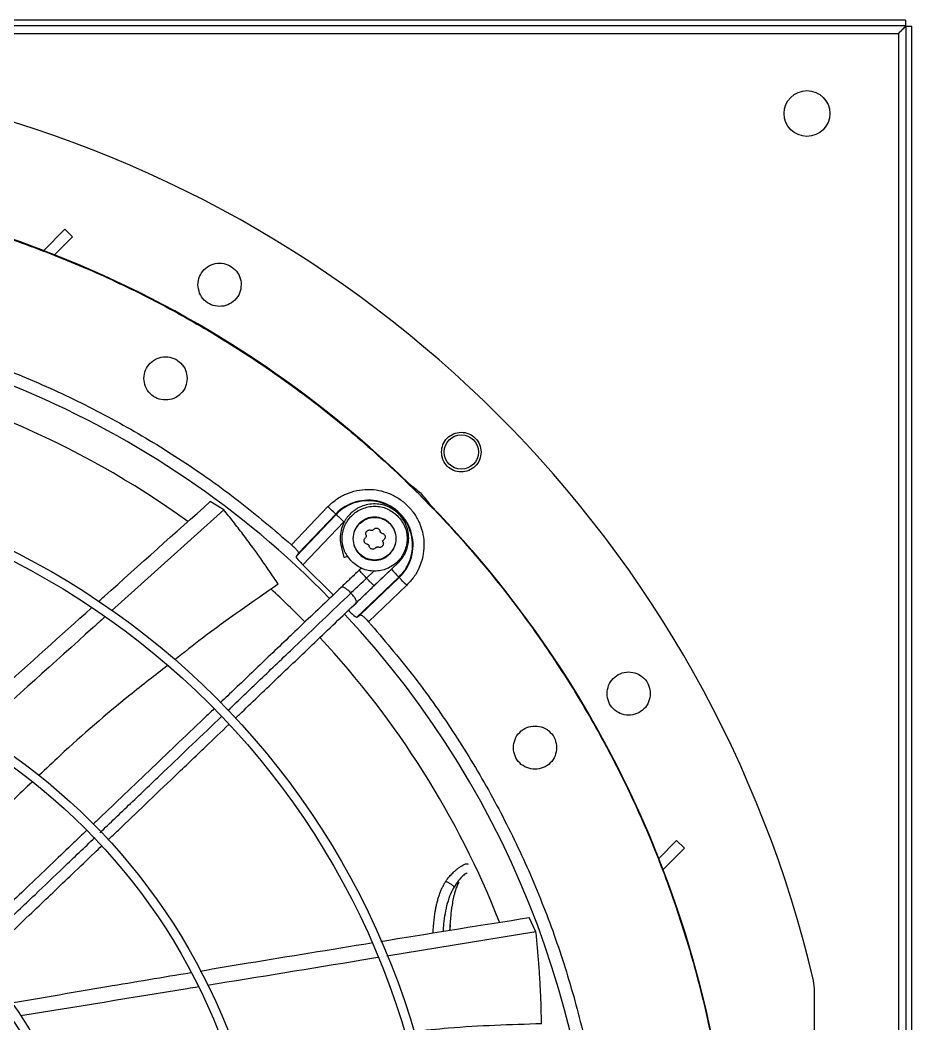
# Model space of a CAD drawing. Header units: inches. Extents: x 1229 to 1453, y -1023 to -720.
# Drawn here: x 1288.1 to 1297.84, y -862.77 to -851.8 of the extents above; entities that cross this region are included whole.
import ezdxf

# ---------------------------------------------------------------- set-up
doc = ezdxf.new("R2010")
doc.units = ezdxf.units.IN
doc.header["$MEASUREMENT"] = 0

msp = doc.modelspace()

# ---------------------------------------------------------------- linework, layer by layer
at = {"color": 18, "linetype": 'Continuous', "lineweight": 25, "true_color": 0x000000}
for p, q in [((1297.7665, -851.7987), (1270.7607, -851.7987)), ((1297.7665, -851.8617), (1270.7607, -851.8617)), ((1297.7665, -851.7987), (1297.7665, -851.8617)), ((1297.8366, -851.8687), (1297.7736, -851.8687)), ((1297.7736, -879.2706), (1297.7736, -851.8687)), ((1297.8366, -879.2706), (1297.8366, -851.8687)), ((1270.8366, -851.9447), (1297.6906, -851.9447)), ((1297.6906, -851.9447), (1297.6906, -879.1947)), ((1288.3513, -854.3185), (1288.5871, -854.0827)), ((1288.5871, -854.0827), (1288.669, -854.1678)), ((1288.669, -854.1678), (1288.4716, -854.3652)), ((1290.3214, -857.1496), (1289.0969, -858.2539)), ((1290.3214, -857.1496), (1290.1742, -857.0601)), ((1291.0611, -857.532), (1291.4595, -857.1153)), ((1291.1107, -857.6591), (1291.5489, -857.2007)), ((1291.1376, -857.6229), (1291.5449, -857.1969)), ((1291.5449, -857.1969), (1291.5489, -857.2007)), ((1291.6343, -857.2823), (1291.1862, -857.751)), ((1291.6032, -857.5476), (1291.633, -857.6698)), ((1291.1376, -857.6229), (1291.1107, -857.6591)), ((1291.1862, -857.751), (1291.5162, -858.081)), ((1291.6837, -858.2484), (1292.1523, -857.8004)), ((1291.8238, -857.787), (1291.7987, -857.8109)), ((1291.9619, -857.9817), (1292.2268, -857.7287)), ((1291.7756, -858.324), (1292.2339, -857.8858)), ((1292.2378, -857.8898), (1291.8117, -858.2971)), ((1291.8803, -857.8963), (1291.9601, -857.8201)), ((1292.2339, -857.8858), (1292.2378, -857.8898)), ((1292.3194, -857.9752), (1291.9026, -858.3736)), ((1291.7756, -858.324), (1291.8117, -858.2971)), ((1295.2668, -860.7656), (1295.0694, -860.963)), ((1295.352, -860.8475), (1295.2668, -860.7656)), ((1295.1162, -861.0833), (1295.352, -860.8475)), ((1293.7307, -861.7608), (1293.6553, -861.6059)), ((1293.7307, -861.7608), (1292.1038, -862.0277)), ((1292.7897, -861.7158), (1292.7889, -861.7448)), ((1292.7954, -861.7438), (1292.7983, -861.6845)), ((1296.7723, -862.3832), (1296.7618, -862.2929)), ((1296.7724, -865.2608), (1296.7723, -862.3832))]:
    msp.add_line(p, q, dxfattribs=at)
at = {"color": 18, "linetype": 'Continuous', "lineweight": 25, "true_color": 0x000000, "flags": 128}
for points in [[(1291.5449, -857.1969), (1291.543, -857.195), (1291.5379, -857.1902), (1291.53, -857.1826), (1291.5193, -857.1725), (1291.5065, -857.1602), (1291.4918, -857.1462), (1291.476, -857.131), (1291.4595, -857.1153)], [(1291.5489, -857.2007), (1291.5508, -857.2025), (1291.5558, -857.2073), (1291.5638, -857.2149), (1291.5744, -857.2251), (1291.5873, -857.2374), (1291.6019, -857.2514), (1291.6178, -857.2666), (1291.6343, -857.2823)], [(1292.1523, -857.8004), (1292.1681, -857.8169), (1292.1832, -857.8327), (1292.1972, -857.8474), (1292.2095, -857.8602), (1292.2197, -857.8709), (1292.2273, -857.8788), (1292.2321, -857.8839), (1292.2339, -857.8858)], [(1292.3194, -857.9752), (1292.3036, -857.9587), (1292.2885, -857.9428), (1292.2745, -857.9282), (1292.2622, -857.9153), (1292.252, -857.9047), (1292.2444, -857.8967), (1292.2396, -857.8917), (1292.2378, -857.8898)]]:
    msp.add_lwpolyline(points, dxfattribs=at)
at = {"color": 18, "linetype": 'Continuous', "lineweight": 25, "true_color": 0x000000}
for centre, radius in [((1296.6906, -852.8197), 0.25), ((1284.1739, -865.2608), 11.7126), ((1292.9153, -856.5194), 0.1875), ((1284.1739, -865.2608), 8.5704), ((1284.1739, -865.2608), 8.472), ((1284.1739, -865.2608), 6.6478), ((1284.1739, -865.2608), 6.5493), ((1284.1739, -865.2608), 4.7037), ((1284.1739, -865.2608), 4.6053)]:
    msp.add_circle(centre, radius, dxfattribs=at)
for centre, radius, start, end in [((1284.1739, -865.2608), 12.9331, 13.26667, 76.73333), ((1284.1739, -865.2608), 11.7147, 69.09994, 110.90006), ((1284.1739, -865.2608), 11.7147, 45.79736, 68.46866), ((1284.1739, -865.2608), 10.2157, 44.36303, 90), ((1284.1739, -865.2608), 9.8425, 54.20961, 80.11304), ((1291.8991, -857.5355), 0.4901, 313.70945, 136.29055), ((1291.8991, -857.5355), 0.4845, 313.70945, 136.29055), ((1284.1739, -865.2608), 11.7147, 21.53134, 44.20264), ((1284.1739, -865.2608), 9.8425, 44.3883, 47.37931), ((1284.1739, -865.2608), 10.2157, 314.3624, 43.03697), ((1284.1739, -865.2608), 9.8425, 21.47517, 43.01243), ((1284.1739, -865.2608), 11.7147, 339.09994, 20.90006)]:
    msp.add_arc(centre, radius, start, end, dxfattribs=at)
for points, knots in [([(1297.7665, -851.8617), (1297.7661, -851.8621), (1297.7653, -851.8629), (1297.761, -851.8689), (1297.7545, -851.8775), (1297.7429, -851.8911), (1297.7212, -851.9131), (1297.702, -851.9329), (1297.6906, -851.9447)], [0, 0, 0, 0, 0.1202754, 0.2365964, 0.3512753, 0.4667359, 0.683958, 1, 1, 1, 1]), ([(1297.6906, -851.9447), (1297.7034, -851.9323), (1297.7241, -851.9123), (1297.7484, -851.8884), (1297.7643, -851.8756), (1297.7725, -851.8699), (1297.7733, -851.8691), (1297.7736, -851.8687)], [0, 0, 0, 0, 0.3427326, 0.5568104, 0.7264845, 0.8967102, 1, 1, 1, 1]), ([(1272.4643, -865.2608), (1272.4692, -865.0053), (1272.4788, -864.4944), (1272.5568, -863.7313), (1272.681, -862.9748), (1272.8553, -862.228), (1273.0778, -861.4942), (1273.3479, -860.7766), (1273.6644, -860.0781), (1274.0259, -859.4019), (1274.4308, -858.7507), (1274.8774, -858.1274), (1275.3639, -857.5347), (1275.8881, -856.975), (1276.4477, -856.4508), (1277.0405, -855.9644), (1277.6637, -855.5177), (1278.3149, -855.1128), (1278.9912, -854.7513), (1279.6896, -854.4349), (1280.4073, -854.1648), (1281.141, -853.9422), (1281.8878, -853.7681), (1282.6444, -853.6432), (1283.4075, -853.568), (1284.1739, -853.5429), (1284.9402, -853.568), (1285.7033, -853.6432), (1286.4599, -853.7681), (1287.2067, -853.9422), (1287.9404, -854.1648), (1288.6581, -854.4349), (1289.3565, -854.7513), (1290.0328, -855.1128), (1290.684, -855.5177), (1291.3073, -855.9644), (1291.9, -856.4508), (1292.4597, -856.975), (1292.9838, -857.5347), (1293.4703, -858.1274), (1293.9169, -858.7507), (1294.3218, -859.4019), (1294.6833, -860.0781), (1294.9998, -860.7766), (1295.2699, -861.4942), (1295.4924, -862.228), (1295.6667, -862.9748), (1295.7909, -863.7313), (1295.8689, -864.4944), (1295.8786, -865.0053), (1295.8834, -865.2608)], [0, 0, 0, 0, 0.0208333, 0.0416667, 0.0625, 0.0833333, 0.1041667, 0.125, 0.1458333, 0.1666667, 0.1875, 0.2083334, 0.2291667, 0.25, 0.2708334, 0.2916666, 0.3125, 0.3333333, 0.3541667, 0.375, 0.3958333, 0.4166666, 0.4375001, 0.4583333, 0.4791667, 0.5, 0.5208333, 0.5416667, 0.5625, 0.5833334, 0.6041667, 0.625, 0.6458334, 0.6666667, 0.6875, 0.7083334, 0.7291667, 0.75, 0.7708333, 0.7916667, 0.8125, 0.8333333, 0.8541667, 0.875, 0.8958333, 0.9166667, 0.9375, 0.9583333, 0.9791667, 1, 1, 1, 1]), ([(1290.04, -854.6912), (1290.0434, -854.6608), (1290.0503, -854.5997), (1290.1039, -854.5212), (1290.1817, -854.4679), (1290.2748, -854.4488), (1290.3681, -854.4668), (1290.4467, -854.5193), (1290.5017, -854.5981), (1290.5089, -854.6602), (1290.5124, -854.6912)], [0, 0, 0, 0, 0.1228082, 0.2472162, 0.3726972, 0.4981629, 0.6236178, 0.749069, 0.8745261, 1, 1, 1, 1]), ([(1290.5124, -854.6912), (1290.5088, -854.7224), (1290.5016, -854.7849), (1290.446, -854.8638), (1290.3673, -854.9158), (1290.2745, -854.9335), (1290.1822, -854.9146), (1290.1047, -854.862), (1290.0506, -854.7836), (1290.0435, -854.722), (1290.04, -854.6912)], [0, 0, 0, 0, 0.1262372, 0.2524755, 0.3778371, 0.5021795, 0.6265873, 0.7511305, 0.8754503, 1, 1, 1, 1]), ([(1277.2866, -857.532), (1277.4776, -857.3689), (1277.8597, -857.0425), (1278.476, -856.6075), (1279.1199, -856.2154), (1279.7912, -855.872), (1280.4856, -855.5781), (1281.1995, -855.3355), (1281.9292, -855.1455), (1282.6708, -855.009), (1283.4203, -854.9269), (1284.1739, -854.8994), (1284.9274, -854.9269), (1285.6769, -855.009), (1286.4185, -855.1455), (1287.1482, -855.3355), (1287.8621, -855.5781), (1288.5565, -855.872), (1289.2278, -856.2154), (1289.8717, -856.6075), (1290.488, -857.0425), (1290.8701, -857.3689), (1291.0611, -857.532)], [0, 0, 0, 0, 0.04999991, 0.09999992, 0.14999988, 0.19999993, 0.25, 0.30000004, 0.35000001, 0.40000012, 0.45000007, 0.49999985, 0.54999995, 0.5999999, 0.65000001, 0.69999997, 0.75000002, 0.80000009, 0.85, 0.89999996, 0.94999997, 1, 1, 1, 1]), ([(1289.4494, -855.7141), (1289.453, -855.6831), (1289.4601, -855.6213), (1289.5147, -855.5427), (1289.5928, -855.4901), (1289.6857, -855.4717), (1289.7785, -855.4901), (1289.8566, -855.5427), (1289.9112, -855.6213), (1289.9183, -855.6831), (1289.9219, -855.7141)], [0, 0, 0, 0, 0.1249991, 0.2499995, 0.3750006, 0.5, 0.6249994, 0.7500005, 0.8750009, 1, 1, 1, 1]), ([(1289.9219, -855.7141), (1289.9183, -855.745), (1289.9112, -855.8068), (1289.8566, -855.8854), (1289.7785, -855.938), (1289.6857, -855.9564), (1289.5928, -855.938), (1289.5147, -855.8854), (1289.4601, -855.8068), (1289.453, -855.745), (1289.4494, -855.7141)], [0, 0, 0, 0, 0.1249998, 0.2499996, 0.3750006, 0.5, 0.6249994, 0.7500004, 0.8750002, 1, 1, 1, 1]), ([(1292.6987, -856.5194), (1292.7019, -856.4915), (1292.7082, -856.4355), (1292.7573, -856.3637), (1292.8283, -856.3149), (1292.9136, -856.2972), (1292.9993, -856.3136), (1293.0714, -856.3617), (1293.1219, -856.434), (1293.1285, -856.4909), (1293.1318, -856.5194)], [0, 0, 0, 0, 0.1231631, 0.246863, 0.3721336, 0.4977232, 0.6232986, 0.7488632, 0.8744251, 1, 1, 1, 1]), ([(1293.1318, -856.5194), (1293.1285, -856.548), (1293.1219, -856.6051), (1293.071, -856.6775), (1292.9988, -856.7253), (1292.9136, -856.7415), (1292.829, -856.7241), (1292.758, -856.6759), (1292.7084, -856.604), (1292.7019, -856.5476), (1292.6987, -856.5194)], [0, 0, 0, 0, 0.1259762, 0.2519645, 0.3777906, 0.502428, 0.6266806, 0.7512172, 0.8757515, 1, 1, 1, 1]), ([(1291.4595, -857.1153), (1291.4883, -857.0883), (1291.547, -857.0335), (1291.6543, -856.9745), (1291.7718, -856.9364), (1291.8941, -856.9233), (1292.0141, -856.9344), (1292.1291, -856.9683), (1292.2365, -857.0245), (1292.3322, -857.1025), (1292.4101, -857.1982), (1292.4664, -857.3056), (1292.5003, -857.4205), (1292.5113, -857.5406), (1292.4982, -857.6628), (1292.4601, -857.7803), (1292.4011, -857.8877), (1292.3463, -857.9463), (1292.3194, -857.9752)], [0, 0, 0, 0, 0.0609957, 0.1240612, 0.1879934, 0.2514901, 0.3132975, 0.3737126, 0.4362133, 0.4999997, 0.5637869, 0.6262871, 0.6867027, 0.7485096, 0.812006, 0.875939, 0.9390046, 1, 1, 1, 1]), ([(1292.3413, -856.8628), (1292.3856, -856.8953), (1292.4743, -856.9604), (1292.5393, -857.049), (1292.5719, -857.0933)], [0, 0, 0, 0, 0.4999994, 1, 1, 1, 1]), ([(1288.9539, -858.1528), (1288.9755, -858.1334), (1289.3823, -857.7671), (1289.789, -857.404), (1290.1742, -857.0601)], [0, 0, 0, 0, 0.0530041, 1, 1, 1, 1]), ([(1290.9162, -857.963), (1290.8838, -857.9144), (1290.8213, -857.8206), (1290.728, -857.6867), (1290.6319, -857.553), (1290.5317, -857.4182), (1290.4264, -857.281), (1290.3559, -857.1928), (1290.3214, -857.1496)], [0, 0, 0, 0, 0.1737122, 0.3354176, 0.4850755, 0.6632667, 0.8349164, 1, 1, 1, 1]), ([(1292.2252, -857.7302), (1292.2442, -857.7095), (1292.2802, -857.6703), (1292.3145, -857.603), (1292.3338, -857.54), (1292.3429, -857.471), (1292.3386, -857.3974), (1292.3165, -857.3197), (1292.2799, -857.2501), (1292.2287, -857.1888), (1292.1655, -857.1395), (1292.0931, -857.1047), (1292.0151, -857.086), (1291.9354, -857.0843), (1291.8592, -857.0989), (1291.8015, -857.1227), (1291.7601, -857.1473), (1291.7285, -857.1705), (1291.6942, -857.2019), (1291.6581, -857.2456), (1291.6243, -857.3036), (1291.5992, -857.3768), (1291.588, -857.4646), (1291.5996, -857.5254), (1291.6057, -857.5574)], [0, 0, 0, 0, 0.0533824, 0.1009318, 0.1426412, 0.1785045, 0.2332103, 0.2817662, 0.3315126, 0.3821073, 0.4327365, 0.4833669, 0.5339956, 0.5846264, 0.6342116, 0.6807432, 0.7028677, 0.7260274, 0.7553999, 0.7912976, 0.8337155, 0.8826453, 0.9380769, 1, 1, 1, 1]), ([(1291.7182, -857.7165), (1291.6892, -857.6799), (1291.6311, -857.6068), (1291.6056, -857.4655), (1291.6327, -857.3269), (1291.7117, -857.2088), (1291.8297, -857.1299), (1291.9683, -857.1028), (1292.1096, -857.1283), (1292.1827, -857.1863), (1292.2193, -857.2154)], [0, 0, 0, 0, 0.1250003, 0.2500002, 0.3750002, 0.5000005, 0.625, 0.7499994, 0.8749987, 1, 1, 1, 1]), ([(1292.2193, -857.2154), (1292.2483, -857.2519), (1292.3064, -857.325), (1292.3318, -857.4664), (1292.3047, -857.6049), (1292.2258, -857.723), (1292.1077, -857.8019), (1291.9692, -857.829), (1291.8279, -857.8035), (1291.7547, -857.7455), (1291.7182, -857.7165)], [0, 0, 0, 0, 0.1249995, 0.2499998, 0.3750001, 0.4999996, 0.625001, 0.7500007, 0.8750004, 1, 1, 1, 1]), ([(1292.1358, -857.633), (1292.1551, -857.6086), (1292.1938, -857.5598), (1292.2108, -857.4656), (1292.1927, -857.3732), (1292.1401, -857.2945), (1292.0614, -857.2419), (1291.969, -857.2239), (1291.8748, -857.2408), (1291.8261, -857.2795), (1291.8017, -857.2989)], [0, 0, 0, 0, 0.12500061, 0.25000046, 0.37500109, 0.50000103, 0.6250023, 0.75000184, 0.87500138, 1, 1, 1, 1]), ([(1291.8041, -857.3013), (1291.8282, -857.2823), (1291.8762, -857.2441), (1291.969, -857.2274), (1292.0601, -857.2452), (1292.1376, -857.297), (1292.1895, -857.3746), (1292.2073, -857.4656), (1292.1905, -857.5585), (1292.1524, -857.6065), (1292.1333, -857.6305)], [0, 0, 0, 0, 0.1250018, 0.25, 0.3750014, 0.5000005, 0.6250003, 0.7500003, 0.8750002, 1, 1, 1, 1]), ([(1291.8017, -857.2989), (1291.7823, -857.3233), (1291.7436, -857.372), (1291.7267, -857.4662), (1291.7447, -857.5586), (1291.7974, -857.6373), (1291.8761, -857.6899), (1291.9684, -857.708), (1292.0626, -857.691), (1292.1114, -857.6523), (1292.1358, -857.633)], [0, 0, 0, 0, 0.1250014, 0.2500011, 0.3750001, 0.5000022, 0.6250005, 0.7499998, 0.874999, 1, 1, 1, 1]), ([(1292.1333, -857.6305), (1292.1093, -857.6496), (1292.0613, -857.6877), (1291.9684, -857.7045), (1291.8774, -857.6867), (1291.7998, -857.6348), (1291.748, -857.5572), (1291.7302, -857.4662), (1291.7469, -857.3734), (1291.7851, -857.3253), (1291.8041, -857.3013)], [0, 0, 0, 0, 0.1249992, 0.2500012, 0.3750002, 0.500002, 0.6250005, 0.750001, 0.8750015, 1, 1, 1, 1]), ([(1291.8852, -857.3824), (1291.8882, -857.3799), (1291.8942, -857.3748), (1291.9053, -857.371), (1291.9174, -857.37), (1291.925, -857.3724), (1291.9291, -857.3737)], [0, 0, 0, 0, 0.2407779, 0.4908172, 0.7274697, 1, 1, 1, 1]), ([(1291.9569, -857.3662), (1291.9551, -857.3681), (1291.9516, -857.3719), (1291.9444, -857.375), (1291.9365, -857.3759), (1291.9316, -857.3744), (1291.9291, -857.3737)], [0, 0, 0, 0, 0.2560671, 0.5001415, 0.7439934, 1, 1, 1, 1]), ([(1291.9569, -857.3662), (1291.9598, -857.3631), (1291.9652, -857.3572), (1291.9762, -857.352), (1291.9877, -857.3499), (1291.9994, -857.3513), (1292.0103, -857.356), (1292.0193, -857.3635), (1292.0261, -857.3735), (1292.0279, -857.3813), (1292.0288, -857.3855)], [0, 0, 0, 0, 0.136208, 0.2545473, 0.3795528, 0.4999735, 0.6203654, 0.7453826, 0.8637258, 1, 1, 1, 1]), ([(1291.8883, -857.526), (1291.8841, -857.5251), (1291.8764, -857.5233), (1291.8663, -857.5164), (1291.8588, -857.5075), (1291.8541, -857.4966), (1291.8527, -857.4849), (1291.8548, -857.4734), (1291.86, -857.4624), (1291.8659, -857.457), (1291.869, -857.4541)], [0, 0, 0, 0, 0.1362365, 0.2545995, 0.379595, 0.5000201, 0.6204092, 0.7454425, 0.8637692, 1, 1, 1, 1]), ([(1291.8765, -857.4263), (1291.8772, -857.4288), (1291.8787, -857.4337), (1291.8778, -857.4415), (1291.8747, -857.4488), (1291.871, -857.4523), (1291.869, -857.4541)], [0, 0, 0, 0, 0.2539608, 0.4968323, 0.7441303, 1, 1, 1, 1]), ([(1291.8765, -857.4263), (1291.8752, -857.4222), (1291.8728, -857.4146), (1291.8738, -857.4025), (1291.8776, -857.3914), (1291.8827, -857.3854), (1291.8852, -857.3824)], [0, 0, 0, 0, 0.27248808, 0.5091998, 0.75921108, 1, 1, 1, 1]), ([(1292.0492, -857.4058), (1292.0466, -857.4052), (1292.0416, -857.4041), (1292.0353, -857.3994), (1292.0306, -857.393), (1292.0294, -857.3881), (1292.0288, -857.3855)], [0, 0, 0, 0, 0.2560537, 0.5000034, 0.743964, 1, 1, 1, 1]), ([(1292.0492, -857.4058), (1292.0533, -857.4068), (1292.0611, -857.4085), (1292.0712, -857.4154), (1292.0787, -857.4243), (1292.0834, -857.4352), (1292.0848, -857.447), (1292.0827, -857.4585), (1292.0774, -857.4695), (1292.0715, -857.4749), (1292.0684, -857.4778)], [0, 0, 0, 0, 0.1362536, 0.2546116, 0.3796065, 0.5000111, 0.6215282, 0.7440013, 0.8664885, 1, 1, 1, 1]), ([(1292.061, -857.5055), (1292.0602, -857.503), (1292.0587, -857.4981), (1292.0596, -857.4903), (1292.0628, -857.483), (1292.0665, -857.4795), (1292.0684, -857.4778)], [0, 0, 0, 0, 0.2559765, 0.4998978, 0.7439275, 1, 1, 1, 1]), ([(1291.0611, -857.532), (1291.0721, -857.5422), (1291.0945, -857.5629), (1291.1209, -857.5916), (1291.1376, -857.6142), (1291.1376, -857.62), (1291.1376, -857.6229)], [0, 0, 0, 0, 0.2442302, 0.496399, 0.7471999, 1, 1, 1, 1]), ([(1291.6034, -857.5483), (1291.6048, -857.548), (1291.607, -857.5475), (1291.623, -857.5436), (1291.6295, -857.542)], [0, 0, 0, 0, 0.5873208, 1, 1, 1, 1]), ([(1291.8883, -857.526), (1291.8909, -857.5266), (1291.8959, -857.5278), (1291.9022, -857.5325), (1291.9069, -857.5388), (1291.908, -857.5438), (1291.9086, -857.5463)], [0, 0, 0, 0, 0.2560498, 0.4999957, 0.743968, 1, 1, 1, 1]), ([(1291.9806, -857.5656), (1291.9777, -857.5688), (1291.9723, -857.5746), (1291.9613, -857.5799), (1291.9498, -857.5819), (1291.938, -857.5805), (1291.9271, -857.5759), (1291.9182, -857.5683), (1291.9113, -857.5583), (1291.9096, -857.5505), (1291.9086, -857.5463)], [0, 0, 0, 0, 0.1362283, 0.2545639, 0.3795683, 0.4999637, 0.6203747, 0.7453721, 0.8637327, 1, 1, 1, 1]), ([(1291.9806, -857.5656), (1291.9824, -857.5637), (1291.9858, -857.5599), (1291.9931, -857.5568), (1292.0009, -857.5559), (1292.0058, -857.5574), (1292.0083, -857.5582)], [0, 0, 0, 0, 0.2560763, 0.5001028, 0.7439757, 1, 1, 1, 1]), ([(1292.0522, -857.5494), (1292.0493, -857.5519), (1292.0433, -857.557), (1292.0321, -857.5609), (1292.02, -857.5618), (1292.0124, -857.5595), (1292.0083, -857.5582)], [0, 0, 0, 0, 0.2408302, 0.4908705, 0.7275207, 1, 1, 1, 1]), ([(1292.061, -857.5055), (1292.0622, -857.5095), (1292.0647, -857.5172), (1292.0637, -857.5294), (1292.0598, -857.5406), (1292.0547, -857.5465), (1292.0522, -857.5494)], [0, 0, 0, 0, 0.2632983, 0.5150922, 0.7636713, 1, 1, 1, 1]), ([(1291.1107, -857.6591), (1291.1107, -857.662), (1291.1107, -857.6678), (1291.1273, -857.6904), (1291.1534, -857.7194), (1291.1754, -857.7406), (1291.1862, -857.751)], [0, 0, 0, 0, 0.25262762, 0.50325339, 0.75521812, 1, 1, 1, 1]), ([(1291.6345, -857.6694), (1291.6341, -857.6695), (1291.6325, -857.6699), (1291.6434, -857.6673), (1291.6599, -857.6632), (1291.6751, -857.6595), (1291.6794, -857.6585)], [0, 0, 0, 0, 0.1242213, 0.4894435, 0.8549811, 1, 1, 1, 1]), ([(1291.7987, -857.8109), (1291.7654, -857.8427), (1291.6989, -857.9063), (1291.6346, -857.9678), (1291.6025, -857.9985)], [0, 0, 0, 0, 0.5, 1, 1, 1, 1]), ([(1291.8803, -857.8963), (1291.8699, -857.8855), (1291.8492, -857.8637), (1291.8222, -857.8355), (1291.8026, -857.815), (1291.8, -857.8123), (1291.7987, -857.8109)], [0, 0, 0, 0, 0.2429525, 0.4858993, 0.7429504, 1, 1, 1, 1]), ([(1292.2252, -857.7302), (1292.2247, -857.7296), (1292.224, -857.729), (1292.2163, -857.7209), (1292.2149, -857.7194)], [0, 0, 0, 0, 0.8130058, 1, 1, 1, 1]), ([(1291.7097, -858.0594), (1291.741, -858.0294), (1291.797, -857.976), (1291.8549, -857.9207), (1291.8803, -857.8963)], [0, 0, 0, 0, 0.5599009, 1, 1, 1, 1]), ([(1291.9619, -857.9817), (1291.9606, -857.9804), (1291.958, -857.9776), (1291.9385, -857.9572), (1291.9115, -857.9289), (1291.8907, -857.9072), (1291.8803, -857.8963)], [0, 0, 0, 0, 0.2570507, 0.5140955, 0.7570486, 1, 1, 1, 1]), ([(1290.9162, -857.963), (1290.637, -858.1551), (1290.2521, -858.42), (1289.8867, -858.7109), (1289.7863, -858.7909)], [0, 0, 0, 0, 0.7251601, 1, 1, 1, 1]), ([(1291.6025, -857.9985), (1291.4664, -858.1285), (1291.2026, -858.3807), (1290.8164, -858.7497), (1290.5129, -859.0397), (1290.3376, -859.2072), (1290.2839, -859.2586)], [0, 0, 0, 0, 0.3117837, 0.6044292, 0.8787005, 1, 1, 1, 1]), ([(1291.7097, -858.0594), (1291.6989, -858.0489), (1291.6774, -858.0278), (1291.6448, -858.005), (1291.6167, -857.9927), (1291.6072, -857.9965), (1291.6025, -857.9985)], [0, 0, 0, 0, 0.2429509, 0.4859049, 0.7429536, 1, 1, 1, 1]), ([(1291.7657, -858.1692), (1291.7978, -858.1385), (1291.8621, -858.0771), (1291.9286, -858.0135), (1291.9619, -857.9817)], [0, 0, 0, 0, 0.49999688, 1, 1, 1, 1]), ([(1290.3682, -859.3413), (1290.4854, -859.2294), (1290.7286, -858.9969), (1291.0721, -858.6687), (1291.4021, -858.3533), (1291.6062, -858.1583), (1291.7097, -858.0594)], [0, 0, 0, 0, 0.260253, 0.5402099, 0.7669679, 1, 1, 1, 1]), ([(1291.7657, -858.1692), (1291.7678, -858.1646), (1291.7722, -858.1553), (1291.761, -858.1267), (1291.7398, -858.093), (1291.7197, -858.0706), (1291.7097, -858.0594)], [0, 0, 0, 0, 0.2570484, 0.5140962, 0.7570465, 1, 1, 1, 1]), ([(1287.4691, -859.4923), (1287.5998, -859.3736), (1288.0688, -858.9479), (1288.5387, -858.5259), (1288.8776, -858.2216)], [0, 0, 0, 0, 0.2787268, 1, 1, 1, 1]), ([(1290.4496, -859.427), (1290.464, -859.4131), (1290.6116, -859.2721), (1290.9004, -858.9962), (1291.3251, -858.5903), (1291.6156, -858.3126), (1291.7657, -858.1692)], [0, 0, 0, 0, 0.0326575, 0.3333238, 0.6556646, 1, 1, 1, 1]), ([(1291.6837, -858.2484), (1291.6941, -858.2593), (1291.7152, -858.2813), (1291.7443, -858.3073), (1291.7668, -858.3239), (1291.7726, -858.324), (1291.7756, -858.324)], [0, 0, 0, 0, 0.2447869, 0.4967516, 0.7473742, 1, 1, 1, 1]), ([(1289.022, -858.3215), (1288.9786, -858.3606), (1288.5126, -858.7809), (1288.0446, -859.2021), (1287.6201, -859.5841)], [0, 0, 0, 0, 0.0931471, 1, 1, 1, 1]), ([(1291.8117, -858.2971), (1291.8147, -858.2971), (1291.8205, -858.2971), (1291.843, -858.3138), (1291.8718, -858.3401), (1291.8924, -858.3625), (1291.9026, -858.3736)], [0, 0, 0, 0, 0.252798, 0.5035995, 0.7557665, 1, 1, 1, 1]), ([(1291.9026, -858.3736), (1292.0658, -858.5646), (1292.3921, -858.9467), (1292.8271, -859.563), (1293.2192, -860.2068), (1293.5626, -860.8782), (1293.8566, -861.5725), (1294.0991, -862.2865), (1294.2893, -863.0162), (1294.4249, -863.7577), (1294.5102, -864.5073), (1294.5208, -865.0096), (1294.5261, -865.2608)], [0, 0, 0, 0, 0.1, 0.1999999, 0.3, 0.4, 0.5, 0.6, 0.7, 0.8, 0.9, 1, 1, 1, 1]), ([(1289.7087, -858.8519), (1289.5701, -858.9595), (1289.1666, -859.2729), (1288.6982, -859.6756), (1288.3794, -859.9813), (1288.3028, -860.0548)], [0, 0, 0, 0, 0.2842374, 0.8278064, 1, 1, 1, 1]), ([(1294.5072, -859.1584), (1294.5107, -859.1279), (1294.5176, -859.0668), (1294.5712, -858.9886), (1294.6484, -858.9354), (1294.7413, -858.916), (1294.8349, -858.9338), (1294.9137, -858.9863), (1294.9689, -859.0652), (1294.9761, -859.1273), (1294.9797, -859.1584)], [0, 0, 0, 0, 0.1236678, 0.246955, 0.3715494, 0.4972579, 0.622959, 0.7486425, 0.8743191, 1, 1, 1, 1]), ([(1294.9797, -859.1584), (1294.9761, -859.1896), (1294.9689, -859.2519), (1294.9135, -859.3308), (1294.8346, -859.3831), (1294.7416, -859.4008), (1294.6494, -859.3817), (1294.572, -859.3292), (1294.5178, -859.2508), (1294.5108, -859.1892), (1294.5072, -859.1584)], [0, 0, 0, 0, 0.1258787, 0.2517706, 0.3776737, 0.5027418, 0.6267389, 0.7509527, 0.8756046, 1, 1, 1, 1]), ([(1290.214, -859.3253), (1290.1782, -859.3596), (1290.0383, -859.4932), (1289.8023, -859.7188), (1289.5002, -860.0075), (1289.2111, -860.2837), (1289.0072, -860.4786), (1288.9052, -860.5761), (1288.8947, -860.5861)], [0, 0, 0, 0, 0.0820503, 0.3204127, 0.5381922, 0.7695864, 0.9762999, 1, 1, 1, 1]), ([(1288.9683, -860.6792), (1289.0801, -860.5723), (1289.3138, -860.3489), (1289.6498, -860.0279), (1289.9826, -859.7099), (1290.1933, -859.5085), (1290.3017, -859.4049)], [0, 0, 0, 0, 0.2502398, 0.5233141, 0.7548434, 1, 1, 1, 1]), ([(1289.0559, -860.7588), (1289.0941, -860.7223), (1289.2298, -860.5926), (1289.4734, -860.3598), (1289.7916, -860.0558), (1290.0965, -859.7644), (1290.2927, -859.5768), (1290.3767, -859.4966)], [0, 0, 0, 0, 0.0860493, 0.3063048, 0.5514013, 0.8079837, 1, 1, 1, 1]), ([(1293.4844, -859.749), (1293.4879, -859.7181), (1293.495, -859.6562), (1293.5496, -859.5776), (1293.6277, -859.5251), (1293.7206, -859.5066), (1293.8135, -859.5251), (1293.8915, -859.5776), (1293.9462, -859.6562), (1293.9533, -859.7181), (1293.9568, -859.749)], [0, 0, 0, 0, 0.12500056, 0.25000043, 0.37499897, 0.50000156, 0.62500103, 0.74999957, 0.87499944, 1, 1, 1, 1]), ([(1293.9568, -859.749), (1293.9533, -859.7799), (1293.9462, -859.8417), (1293.8915, -859.9204), (1293.8135, -859.9729), (1293.7206, -859.9914), (1293.6277, -859.9729), (1293.5496, -859.9204), (1293.495, -859.8417), (1293.4879, -859.7799), (1293.4844, -859.749)], [0, 0, 0, 0, 0.12500056, 0.25000043, 0.37499897, 0.49999844, 0.62500103, 0.74999957, 0.87499944, 1, 1, 1, 1]), ([(1288.229, -860.125), (1288.087, -860.2583), (1287.7008, -860.6211), (1287.2699, -861.0676), (1286.992, -861.3893), (1286.9332, -861.4574)], [0, 0, 0, 0, 0.3141467, 0.8548772, 1, 1, 1, 1]), ([(1288.8217, -860.6558), (1288.7747, -860.7008), (1288.6539, -860.8162), (1288.4468, -861.0141), (1288.2108, -861.2396), (1287.9818, -861.4585), (1287.7798, -861.6515), (1287.6184, -861.8058), (1287.5239, -861.8961), (1287.4885, -861.9299)], [0, 0, 0, 0, 0.1062711, 0.2732472, 0.4670471, 0.6378441, 0.7882675, 0.9205995, 1, 1, 1, 1]), ([(1287.5643, -862.0208), (1287.6745, -861.9155), (1287.9068, -861.6935), (1288.2432, -861.372), (1288.5825, -861.0478), (1288.7996, -860.8403), (1288.9126, -860.7324)], [0, 0, 0, 0, 0.2443948, 0.5150108, 0.7476934, 1, 1, 1, 1]), ([(1287.6507, -862.1016), (1287.7017, -862.0529), (1287.8235, -861.9365), (1288.0249, -861.744), (1288.2413, -861.5372), (1288.4595, -861.3288), (1288.6772, -861.1207), (1288.856, -860.9498), (1288.9624, -860.8482), (1288.9896, -860.8222)], [0, 0, 0, 0, 0.1139081, 0.2717307, 0.4500735, 0.5981831, 0.7605219, 0.9387289, 1, 1, 1, 1]), ([(1292.7433, -861.2131), (1292.7506, -861.2027), (1292.7669, -861.1796), (1292.7963, -861.1447), (1292.8277, -861.1124), (1292.8584, -861.085), (1292.8865, -861.0628), (1292.9176, -861.0416), (1292.9483, -861.0254), (1292.9787, -861.0144), (1292.9875, -861.0199), (1292.9922, -861.0229)], [0, 0, 0, 0, 0.07973062, 0.17825524, 0.29699472, 0.38794582, 0.48057355, 0.58257212, 0.72017982, 0.85348072, 1, 1, 1, 1]), ([(1292.7433, -861.2131), (1292.7374, -861.2226), (1292.7253, -861.2422), (1292.7087, -861.2737), (1292.6928, -861.3075), (1292.6798, -861.3395), (1292.6678, -861.3731), (1292.6562, -861.4102), (1292.6447, -861.454), (1292.6348, -861.4995), (1292.6257, -861.5503), (1292.6175, -861.6084), (1292.6102, -861.6793), (1292.6059, -861.735), (1292.6041, -861.7685), (1292.6038, -861.7745)], [0, 0, 0, 0, 0.0582396, 0.1192338, 0.1828828, 0.2491111, 0.2950992, 0.3644399, 0.4470258, 0.5248005, 0.601479, 0.7103133, 0.8248261, 0.9683841, 1, 1, 1, 1]), ([(1292.8363, -861.2745), (1292.8352, -861.2723), (1292.8328, -861.2676), (1292.8255, -861.2593), (1292.8154, -861.2502), (1292.8024, -861.2408), (1292.7876, -861.2319), (1292.7722, -861.224), (1292.7571, -861.2176), (1292.7478, -861.2145), (1292.7433, -861.2131)], [0, 0, 0, 0, 0.1149699, 0.2381269, 0.3674108, 0.5000006, 0.6325863, 0.7618621, 0.8850318, 1, 1, 1, 1]), ([(1292.889, -861.2179), (1292.8825, -861.231), (1292.8693, -861.2572), (1292.8529, -861.3032), (1292.8376, -861.3557), (1292.8236, -861.4169), (1292.8126, -861.4806), (1292.804, -861.544), (1292.7971, -861.6087), (1292.7924, -861.6701), (1292.7895, -861.717), (1292.7886, -861.7378), (1292.7882, -861.7449)], [0, 0, 0, 0, 0.1011459, 0.203896, 0.2928918, 0.4152432, 0.5485184, 0.6392052, 0.753155, 0.8901965, 0.9621772, 1, 1, 1, 1]), ([(1292.9786, -861.1245), (1292.976, -861.1222), (1292.9707, -861.1176), (1292.934, -861.1475), (1292.886, -861.1971), (1292.8529, -861.2488), (1292.8363, -861.2745)], [0, 0, 0, 0, 0.2444646, 0.4943332, 0.7479227, 1, 1, 1, 1]), ([(1292.7201, -861.7558), (1292.7211, -861.7378), (1292.7264, -861.6449), (1292.7467, -861.5127), (1292.789, -861.3686), (1292.8207, -861.3056), (1292.8363, -861.2745)], [0, 0, 0, 0, 0.1094193, 0.561939, 0.7836919, 1, 1, 1, 1]), ([(1292.0364, -861.8657), (1292.0656, -861.8609), (1292.6063, -861.7726), (1293.1453, -861.687), (1293.6553, -861.6059)], [0, 0, 0, 0, 0.0539152, 1, 1, 1, 1]), ([(1293.7913, -862.7666), (1293.7904, -862.7082), (1293.7885, -862.5955), (1293.7824, -862.4324), (1293.7739, -862.268), (1293.7624, -862.1004), (1293.748, -861.9281), (1293.7364, -861.8158), (1293.7307, -861.7608)], [0, 0, 0, 0, 0.173712, 0.3354176, 0.48507629, 0.66326683, 0.83491621, 1, 1, 1, 1]), ([(1290.0621, -862.19), (1290.2371, -862.1607), (1290.8624, -862.056), (1291.4864, -861.9549), (1291.9358, -861.8821)], [0, 0, 0, 0, 0.2798091, 1, 1, 1, 1]), ([(1292.0045, -862.044), (1291.9467, -862.0535), (1291.328, -862.1551), (1290.707, -862.2563), (1290.1441, -862.3481)], [0, 0, 0, 0, 0.0934704, 1, 1, 1, 1]), ([(1288.0042, -862.5387), (1288.3512, -862.4786), (1289.0043, -862.3654), (1289.657, -862.2572), (1289.963, -862.2065)], [0, 0, 0, 0, 0.5312358, 1, 1, 1, 1]), ([(1290.0446, -862.3644), (1290.004, -862.371), (1289.358, -862.4766), (1288.7102, -862.5818), (1288.103, -862.6803)], [0, 0, 0, 0, 0.0626915, 1, 1, 1, 1]), ([(1293.7913, -862.7666), (1293.4526, -862.7773), (1292.9862, -862.792), (1292.5223, -862.8391), (1292.3953, -862.852)], [0, 0, 0, 0, 0.7262285, 1, 1, 1, 1])]:
    msp.add_open_spline(points, degree=3, knots=knots, dxfattribs=at)

doc.saveas('drawing.dxf')
